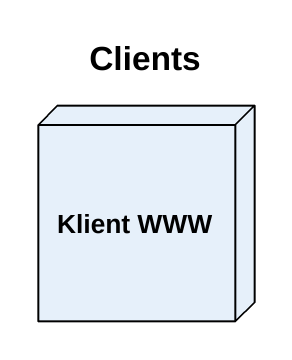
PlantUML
@startuml
title Clients
node "Klient WWW" as Klient_WWW
@enduml
